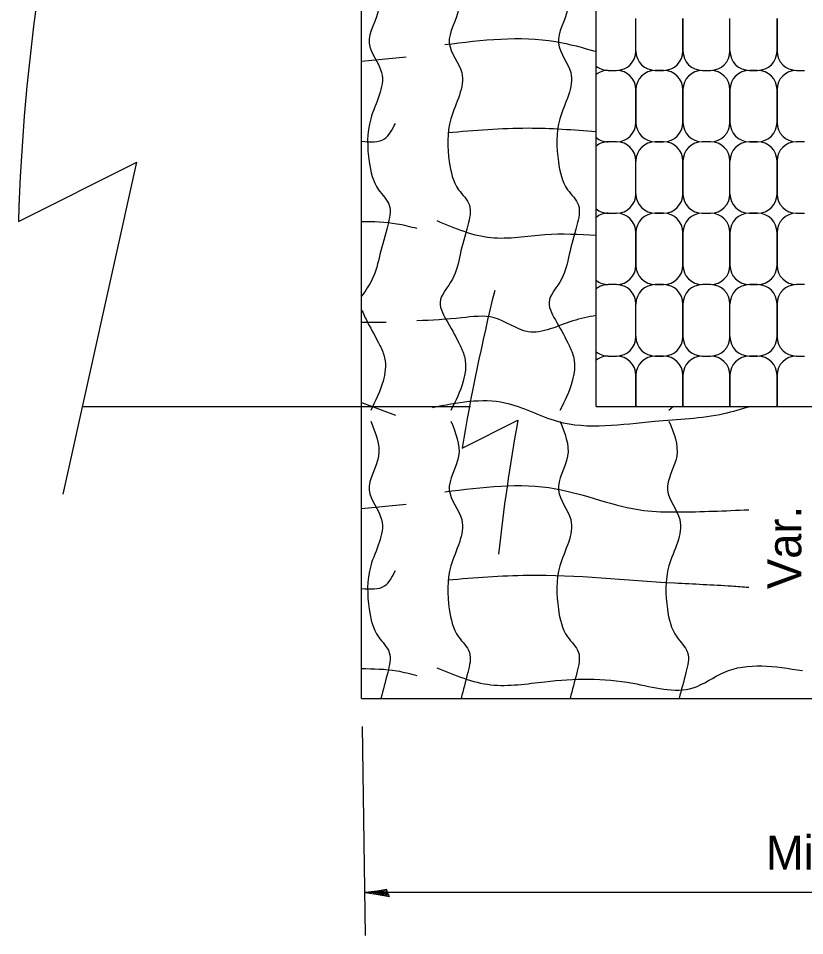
# Model space of a CAD drawing. Extents: x 0 to 2.83, y -0.07 to 1.83.
# Drawn here: x 1.7557 to 2.0261, y 0.4164 to 0.7317 of the extents above; entities that cross this region are included whole.
import ezdxf

# ---------------------------------------------------------------- set-up
doc = ezdxf.new("R2010")
doc.units = 0
doc.layers.add('RD_Pr_Roadway_Dimensions', color=7, linetype='Continuous')
doc.layers.add('SH_General_Details', color=7, linetype='Continuous')

msp = doc.modelspace()

# ---------------------------------------------------------------- linework, layer by layer
at = {"layer": 'RD_Pr_Roadway_Dimensions'}
for p, q in [((1.873889281557311, 0.4883130147459605), (1.8749742815753414, 0.41641301474968584)), ((2.4684826149007275, 0.43120134808594973), (1.8749742815753414, 0.43120134808594973))]:
    msp.add_line(p, q, dxfattribs=at)
msp.add_lwpolyline([(1.8826259482366934, 0.4310896814065674), (1.8823692815763846, 0.43223134807745606), (1.8791342815620793, 0.4317396814028421), (1.8749742815753414, 0.43120134808594973), (1.8794159482380344, 0.4305913480716446), (1.8833076149089232, 0.42990801475445417), (1.8826259482366934, 0.4310896814065674), (1.882284281558354, 0.43184468142191557), (1.8777692815726592, 0.4311946814062694), (1.8827042815750434, 0.43032801475102694), (1.8819759482404186, 0.4312996814052263), (1.8799026148980453, 0.43116801474491745), (1.8818976149028137, 0.43086634808803587)], dxfattribs=at)
at = {"layer": 'SH_General_Details'}
for p, q in [((1.8737192815607382, 0.4979513480859497), (1.8737192815607382, 1.2483930147486426)), ((1.9543976149028137, 0.5983463480869928), (1.9543976149028137, 0.9631463480787971)), ((1.9680759482247725, 0.7204980147483447), (1.9680759482247725, 0.7317113480764129)), ((1.9680759482247725, 0.7204980147483447), (1.9680759482247725, 0.7317113480764129)), ((1.9680759482247725, 0.7204980147483447), (1.9680759482247725, 0.7317113480764129)), ((1.9842492815716162, 0.7204980147483447), (1.9842492815716162, 0.7317113480764129)), ((1.9842492815716162, 0.7317113480764129), (1.9842492815716162, 0.7204980147483447)), ((1.9842492815716162, 0.7317113480764129), (1.9842492815716162, 0.7204980147483447)), ((2.0004226148983433, 0.7204980147483447), (2.0004226148983433, 0.7317113480764129)), ((2.0004226148983433, 0.7204980147483447), (2.0004226148983433, 0.7317113480764129)), ((2.0004226148983433, 0.7204980147483447), (2.0004226148983433, 0.7317113480764129)), ((2.0165959482258153, 0.7204980147483447), (2.0165959482258153, 0.7317113480764129)), ((2.0165959482258153, 0.7317113480764129), (2.0165959482258153, 0.7204980147483447)), ((2.0165959482258153, 0.7317113480764129), (2.0165959482258153, 0.7204980147483447)), ((1.8737192815607382, 0.7169363480808832), (1.8890592815740004, 0.7184313480856517)), ((1.9585692815644635, 0.7138313480811813), (1.9614092815583541, 0.7138313480811813)), ((1.9585692815644635, 0.7138313480811813), (1.9614092815583541, 0.7138313480811813)), ((1.9747426148911906, 0.7138313480811813), (1.9775826149051978, 0.7138313480811813)), ((1.9747426148911906, 0.7138313480811813), (1.9775826149051978, 0.7138313480811813)), ((1.9775826149051978, 0.7138313480811813), (1.9747426148911906, 0.7138313480811813)), ((1.9909159482380345, 0.7138313480811813), (1.993755948231925, 0.7138313480811813)), ((1.9909159482380345, 0.7138313480811813), (1.993755948231925, 0.7138313480811813)), ((2.0070892815655066, 0.7138313480811813), (2.009929281558652, 0.7138313480811813)), ((2.0070892815655066, 0.7138313480811813), (2.009929281558652, 0.7138313480811813)), ((2.009929281558652, 0.7138313480811813), (2.0070892815655066, 0.7138313480811813)), ((2.023262614892234, 0.7138313480811813), (2.0261026149054957, 0.7138313480811813)), ((2.023262614892234, 0.7138313480811813), (2.0261026149054957, 0.7138313480811813)), ((1.9680759482247725, 0.707164681414763), (1.9680759482247725, 0.6959513480859497)), ((1.9680759482247725, 0.6959513480859497), (1.9680759482247725, 0.707164681414763)), ((1.9842492815716162, 0.707164681414763), (1.9842492815716162, 0.6959513480859497)), ((1.9842492815716162, 0.6959513480859497), (1.9842492815716162, 0.707164681414763)), ((2.0004226148983433, 0.707164681414763), (2.0004226148983433, 0.6959513480859497)), ((2.0004226148983433, 0.6959513480859497), (2.0004226148983433, 0.707164681414763)), ((2.0165959482258153, 0.707164681414763), (2.0165959482258153, 0.6959513480859497)), ((2.0165959482258153, 0.6959513480859497), (2.0165959482258153, 0.707164681414763)), ((1.9614092815583541, 0.6892846814195314), (1.9585692815644635, 0.6892846814195314)), ((1.9614092815583541, 0.6892846814195314), (1.9585692815644635, 0.6892846814195314)), ((1.9747426148911906, 0.6892846814195314), (1.9775826149051978, 0.6892846814195314)), ((1.9775826149051978, 0.6892846814195314), (1.9747426148911906, 0.6892846814195314)), ((1.993755948231925, 0.6892846814195314), (1.9909159482380345, 0.6892846814195314)), ((1.993755948231925, 0.6892846814195314), (1.9909159482380345, 0.6892846814195314)), ((2.0070892815655066, 0.6892846814195314), (2.009929281558652, 0.6892846814195314)), ((2.009929281558652, 0.6892846814195314), (2.0070892815655066, 0.6892846814195314)), ((2.0261026149054957, 0.6892846814195314), (2.023262614892234, 0.6892846814195314)), ((2.0261026149054957, 0.6892846814195314), (2.023262614892234, 0.6892846814195314)), ((1.7557009482247725, 0.6618413480716446), (1.7964059482281998, 0.682289681414763)), ((1.7711092815658047, 0.5681130147377649), (1.7964059482281998, 0.682289681414763)), ((1.9680759482247725, 0.6714046814041832), (1.9680759482247725, 0.6826180147531131)), ((1.9680759482247725, 0.6714046814041832), (1.9680759482247725, 0.6826180147531131)), ((1.9680759482247725, 0.6714046814041832), (1.9680759482247725, 0.6826180147531131)), ((1.9842492815716162, 0.6714046814041832), (1.9842492815716162, 0.6826180147531131)), ((1.9842492815716162, 0.6826180147531131), (1.9842492815716162, 0.6714046814041832)), ((1.9842492815716162, 0.6826180147531131), (1.9842492815716162, 0.6714046814041832)), ((2.0004226148983433, 0.6714046814041832), (2.0004226148983433, 0.6826180147531131)), ((2.0004226148983433, 0.6714046814041832), (2.0004226148983433, 0.6826180147531131)), ((2.0004226148983433, 0.6714046814041832), (2.0004226148983433, 0.6826180147531131)), ((2.0165959482258153, 0.6714046814041832), (2.0165959482258153, 0.6826180147531131)), ((2.0165959482258153, 0.6826180147531131), (2.0165959482258153, 0.6714046814041832)), ((2.0165959482258153, 0.6826180147531131), (2.0165959482258153, 0.6714046814041832)), ((1.9585692815644635, 0.6647380147377648), (1.9614092815583541, 0.6647380147377648)), ((1.9585692815644635, 0.6647380147377648), (1.9614092815583541, 0.6647380147377648)), ((1.9747426148911906, 0.6647380147377648), (1.9775826149051978, 0.6647380147377648)), ((1.9747426148911906, 0.6647380147377648), (1.9775826149051978, 0.6647380147377648)), ((1.9775826149051978, 0.6647380147377648), (1.9747426148911906, 0.6647380147377648)), ((1.9909159482380345, 0.6647380147377648), (1.993755948231925, 0.6647380147377648)), ((1.9909159482380345, 0.6647380147377648), (1.993755948231925, 0.6647380147377648)), ((2.0070892815655066, 0.6647380147377648), (2.009929281558652, 0.6647380147377648)), ((2.0070892815655066, 0.6647380147377648), (2.009929281558652, 0.6647380147377648)), ((2.009929281558652, 0.6647380147377648), (2.0070892815655066, 0.6647380147377648)), ((2.023262614892234, 0.6647380147377648), (2.0261026149054957, 0.6647380147377648)), ((2.023262614892234, 0.6647380147377648), (2.0261026149054957, 0.6647380147377648)), ((1.9680759482247725, 0.6580713480713466), (1.9680759482247725, 0.6468580147425332)), ((1.9680759482247725, 0.6468580147425332), (1.9680759482247725, 0.6580713480713466)), ((1.9842492815716162, 0.6580713480713466), (1.9842492815716162, 0.6468580147425332)), ((1.9842492815716162, 0.6468580147425332), (1.9842492815716162, 0.6580713480713466)), ((2.0004226148983433, 0.6580713480713466), (2.0004226148983433, 0.6468580147425332)), ((2.0004226148983433, 0.6468580147425332), (2.0004226148983433, 0.6580713480713466)), ((2.0165959482258153, 0.6580713480713466), (2.0165959482258153, 0.6468580147425332)), ((2.0165959482258153, 0.6468580147425332), (2.0165959482258153, 0.6580713480713466)), ((1.9614092815583541, 0.6401913480761149), (1.9585692815644635, 0.6401913480761149)), ((1.9614092815583541, 0.6401913480761149), (1.9585692815644635, 0.6401913480761149)), ((1.9747426148911906, 0.6401913480761149), (1.9775826149051978, 0.6401913480761149)), ((1.9775826149051978, 0.6401913480761149), (1.9747426148911906, 0.6401913480761149)), ((1.993755948231925, 0.6401913480761149), (1.9909159482380345, 0.6401913480761149)), ((1.993755948231925, 0.6401913480761149), (1.9909159482380345, 0.6401913480761149)), ((2.0070892815655066, 0.6401913480761149), (2.009929281558652, 0.6401913480761149)), ((2.009929281558652, 0.6401913480761149), (2.0070892815655066, 0.6401913480761149)), ((2.0261026149054957, 0.6401913480761149), (2.023262614892234, 0.6401913480761149)), ((2.0261026149054957, 0.6401913480761149), (2.023262614892234, 0.6401913480761149)), ((1.9680759482247725, 0.6223113480808833), (1.9680759482247725, 0.6335246814089516)), ((1.9680759482247725, 0.6223113480808833), (1.9680759482247725, 0.6335246814089516)), ((1.9680759482247725, 0.6223113480808833), (1.9680759482247725, 0.6335246814089516)), ((1.9842492815716162, 0.6223113480808833), (1.9842492815716162, 0.6335246814089516)), ((1.9842492815716162, 0.6335246814089516), (1.9842492815716162, 0.6223113480808833)), ((1.9842492815716162, 0.6335246814089516), (1.9842492815716162, 0.6223113480808833)), ((2.0004226148983433, 0.6223113480808833), (2.0004226148983433, 0.6335246814089516)), ((2.0004226148983433, 0.6223113480808833), (2.0004226148983433, 0.6335246814089516)), ((2.0004226148983433, 0.6223113480808833), (2.0004226148983433, 0.6335246814089516)), ((2.0165959482258153, 0.6223113480808833), (2.0165959482258153, 0.6335246814089516)), ((2.0165959482258153, 0.6335246814089516), (2.0165959482258153, 0.6223113480808833)), ((2.0165959482258153, 0.6335246814089516), (2.0165959482258153, 0.6223113480808833)), ((1.882159281558354, 0.6271780147554973), (1.8737192815607382, 0.6271763480703035)), ((1.9585692815644635, 0.61564468141372), (1.9614092815583541, 0.61564468141372)), ((1.9585692815644635, 0.61564468141372), (1.9614092815583541, 0.61564468141372)), ((1.9747426148911906, 0.61564468141372), (1.9775826149051978, 0.61564468141372)), ((1.9747426148911906, 0.61564468141372), (1.9775826149051978, 0.61564468141372)), ((1.9775826149051978, 0.61564468141372), (1.9747426148911906, 0.61564468141372)), ((1.9909159482380345, 0.61564468141372), (1.993755948231925, 0.61564468141372)), ((1.9909159482380345, 0.61564468141372), (1.993755948231925, 0.61564468141372)), ((2.0070892815655066, 0.61564468141372), (2.009929281558652, 0.61564468141372)), ((2.0070892815655066, 0.61564468141372), (2.009929281558652, 0.61564468141372)), ((2.009929281558652, 0.61564468141372), (2.0070892815655066, 0.61564468141372)), ((2.023262614892234, 0.61564468141372), (2.0261026149054957, 0.61564468141372)), ((2.023262614892234, 0.61564468141372), (2.0261026149054957, 0.61564468141372)), ((1.9680759482247725, 0.6089780147473016), (1.9680759482247725, 0.5983463480869928)), ((1.9680759482247725, 0.5983463480869928), (1.9680759482247725, 0.6089780147473016)), ((1.9842492815716162, 0.6089780147473016), (1.9842492815716162, 0.5983463480869928)), ((1.9842492815716162, 0.5983463480869928), (1.9842492815716162, 0.6089780147473016)), ((2.0004226148983433, 0.6089780147473016), (2.0004226148983433, 0.5983463480869928)), ((2.0004226148983433, 0.5983463480869928), (2.0004226148983433, 0.6089780147473016)), ((2.0165959482258153, 0.6089780147473016), (2.0165959482258153, 0.5983463480869928)), ((2.0165959482258153, 0.5983463480869928), (2.0165959482258153, 0.6089780147473016)), ((1.8737192815607382, 0.5996313480737308), (1.8853459482258155, 0.59534801475207)), ((1.777807614908923, 0.5983463480869928), (1.9111926148993863, 0.5983463480869928)), ((1.9543976149028137, 0.5983463480869928), (2.3863976149028137, 0.5983463480869928)), ((1.9810076148970022, 0.5983463480869928), (1.9794409482343092, 0.5969380147459605)), ((1.9082742815678908, 0.5839530147510269), (1.927479281570573, 0.5936030147473016)), ((1.8737192815607382, 0.56322301475207), (1.8890592815740004, 0.5647180147367218)), ((1.8737192815607382, 0.4979513480859497), (2.4673976149028136, 0.4979513480859497))]:
    msp.add_line(p, q, dxfattribs=at)
for centre, radius, start, end in [((2.46371279065441, 0.640092074890683), 0.7083449831761316, 164.82066111111112, 178.24052500000002), ((1.961409604873319, 0.7204982882338264), 0.006666666666666666, 270, 360), ((1.9747429382069006, 0.7204982882338264), 0.006666666666666666, 180, 270), ((1.977582938200791, 0.7204982882338264), 0.006666666666666666, 270, 360), ((1.9909162715336277, 0.7204982882338264), 0.006666666666666666, 180, 270), ((1.9937562715476347, 0.7204982882338264), 0.006666666666666666, 270, 360), ((2.0070896048804716, 0.7204982882338264), 0.006666666666666666, 180, 270), ((2.009929604874362, 0.7204982882338264), 0.006666666666666666, 270, 360), ((2.0232629382079437, 0.7204982882338264), 0.006666666666666666, 180, 270), ((1.9585696048801735, 0.7204982882338264), 0.006666666666666666, 231.2627611111111, 270), ((1.9585696048801735, 0.7071649549009899), 0.006666666666666666, 90, 128.7372388888889), ((1.961409604873319, 0.7071649549009899), 0.006666666666666666, 0, 90), ((1.9747429382069006, 0.7071649549009899), 0.006666666666666666, 90, 180), ((1.977582938200791, 0.7071649549009899), 0.006666666666666666, 0, 90), ((1.9909162715336277, 0.7071649549009899), 0.006666666666666666, 90, 180), ((1.9937562715476347, 0.7071649549009899), 0.006666666666666666, 0, 90), ((2.0070896048804716, 0.7071649549009899), 0.006666666666666666, 90, 180), ((2.009929604874362, 0.7071649549009899), 0.006666666666666666, 0, 90), ((2.0232629382079437, 0.7071649549009899), 0.006666666666666666, 90, 180), ((1.961409604873319, 0.6959516215721765), 0.006666666666666666, 270, 360), ((1.9747429382069006, 0.6959516215721765), 0.006666666666666666, 180, 270), ((1.977582938200791, 0.6959516215721765), 0.006666666666666666, 270, 360), ((1.9909162715336277, 0.6959516215721765), 0.006666666666666666, 180, 270), ((1.9937562715476347, 0.6959516215721765), 0.006666666666666666, 270, 360), ((2.0070896048804716, 0.6959516215721765), 0.006666666666666666, 180, 270), ((2.009929604874362, 0.6959516215721765), 0.006666666666666666, 270, 360), ((2.0232629382079437, 0.6959516215721765), 0.006666666666666666, 180, 270), ((1.9585696048801735, 0.6959516215721765), 0.006666666666666666, 231.2627611111111, 270), ((1.9585696048801735, 0.6826182882385948), 0.006666666666666666, 90, 128.7372388888889), ((1.961409604873319, 0.6826182882385948), 0.006666666666666666, 0, 90), ((1.9747429382069006, 0.6826182882385948), 0.006666666666666666, 90, 180), ((1.977582938200791, 0.6826182882385948), 0.006666666666666666, 0, 90), ((1.9909162715336277, 0.6826182882385948), 0.006666666666666666, 90, 180), ((1.9937562715476347, 0.6826182882385948), 0.006666666666666666, 0, 90), ((2.0070896048804716, 0.6826182882385948), 0.006666666666666666, 90, 180), ((2.009929604874362, 0.6826182882385948), 0.006666666666666666, 0, 90), ((2.0232629382079437, 0.6826182882385948), 0.006666666666666666, 90, 180), ((1.961409604873319, 0.6714049549105265), 0.006666666666666666, 270, 360), ((1.9747429382069006, 0.6714049549105265), 0.006666666666666666, 180, 270), ((1.977582938200791, 0.6714049549105265), 0.006666666666666666, 270, 360), ((1.9909162715336277, 0.6714049549105265), 0.006666666666666666, 180, 270), ((1.9937562715476347, 0.6714049549105265), 0.006666666666666666, 270, 360), ((2.0070896048804716, 0.6714049549105265), 0.006666666666666666, 180, 270), ((2.009929604874362, 0.6714049549105265), 0.006666666666666666, 270, 360), ((2.0232629382079437, 0.6714049549105265), 0.006666666666666666, 180, 270), ((1.9585696048801735, 0.6714049549105265), 0.006666666666666666, 231.2627611111111, 270), ((1.9585696048801735, 0.6580716215769449), 0.006666666666666666, 90, 128.7372388888889), ((1.961409604873319, 0.6580716215769449), 0.006666666666666666, 0, 90), ((1.9747429382069006, 0.6580716215769449), 0.006666666666666666, 90, 180), ((1.977582938200791, 0.6580716215769449), 0.006666666666666666, 0, 90), ((1.9909162715336277, 0.6580716215769449), 0.006666666666666666, 90, 180), ((1.9937562715476347, 0.6580716215769449), 0.006666666666666666, 0, 90), ((2.0070896048804716, 0.6580716215769449), 0.006666666666666666, 90, 180), ((2.009929604874362, 0.6580716215769449), 0.006666666666666666, 0, 90), ((2.0232629382079437, 0.6580716215769449), 0.006666666666666666, 90, 180), ((1.961409604873319, 0.6468582882481315), 0.006666666666666666, 270, 360), ((1.9747429382069006, 0.6468582882481315), 0.006666666666666666, 180, 270), ((1.977582938200791, 0.6468582882481315), 0.006666666666666666, 270, 360), ((1.9909162715336277, 0.6468582882481315), 0.006666666666666666, 180, 270), ((1.9937562715476347, 0.6468582882481315), 0.006666666666666666, 270, 360), ((2.0070896048804716, 0.6468582882481315), 0.006666666666666666, 180, 270), ((2.009929604874362, 0.6468582882481315), 0.006666666666666666, 270, 360), ((2.0232629382079437, 0.6468582882481315), 0.006666666666666666, 180, 270), ((1.9585696048801735, 0.6468582882481315), 0.006666666666666666, 231.2627611111111, 270), ((1.9585696048801735, 0.6335249549152949), 0.006666666666666666, 90, 128.7372388888889), ((1.961409604873319, 0.6335249549152949), 0.006666666666666666, 0, 90), ((1.9747429382069006, 0.6335249549152949), 0.006666666666666666, 90, 180), ((1.977582938200791, 0.6335249549152949), 0.006666666666666666, 0, 90), ((1.9909162715336277, 0.6335249549152949), 0.006666666666666666, 90, 180), ((1.9937562715476347, 0.6335249549152949), 0.006666666666666666, 0, 90), ((2.0070896048804716, 0.6335249549152949), 0.006666666666666666, 90, 180), ((2.009929604874362, 0.6335249549152949), 0.006666666666666666, 0, 90), ((2.0232629382079437, 0.6335249549152949), 0.006666666666666666, 90, 180), ((2.60694506270345, 0.4672799671689668), 0.7083449831761316, 166.03945555555555, 170.51942499999998), ((1.961409604873319, 0.622311621566365), 0.006666666666666666, 270, 360), ((1.9747429382069006, 0.622311621566365), 0.006666666666666666, 180, 270), ((1.977582938200791, 0.622311621566365), 0.006666666666666666, 270, 360), ((1.9909162715336277, 0.622311621566365), 0.006666666666666666, 180, 270), ((1.9937562715476347, 0.622311621566365), 0.006666666666666666, 270, 360), ((2.0070896048804716, 0.622311621566365), 0.006666666666666666, 180, 270), ((2.009929604874362, 0.622311621566365), 0.006666666666666666, 270, 360), ((2.0232629382079437, 0.622311621566365), 0.006666666666666666, 180, 270), ((1.9585696048801735, 0.622311621566365), 0.006666666666666666, 231.2627611111111, 270), ((1.9585696048801735, 0.6089782882335284), 0.006666666666666666, 90, 128.7372388888889), ((1.961409604873319, 0.6089782882335284), 0.006666666666666666, 0, 90), ((1.9747429382069006, 0.6089782882335284), 0.006666666666666666, 90, 180), ((1.977582938200791, 0.6089782882335284), 0.006666666666666666, 0, 90), ((1.9909162715336277, 0.6089782882335284), 0.006666666666666666, 90, 180), ((1.9937562715476347, 0.6089782882335284), 0.006666666666666666, 0, 90), ((2.0070896048804716, 0.6089782882335284), 0.006666666666666666, 90, 180), ((2.009929604874362, 0.6089782882335284), 0.006666666666666666, 0, 90), ((2.0232629382079437, 0.6089782882335284), 0.006666666666666666, 90, 180), ((2.624718373185952, 0.46865399332816393), 0.7083449831761316, 169.8401555555556, 173.60609166666677)]:
    msp.add_arc(centre, radius, start, end, dxfattribs=at)
for points in [[(1.8768859482271567, 0.7469380147459606), (1.8795409482380345, 0.7348780147435763), (1.8763542815705732, 0.7232080147462585), (1.8805992815753414, 0.7131280147435763), (1.8768859482271567, 0.6972130147414901), (1.8763542815705732, 0.682356348077456), (1.8795409482380345, 0.6728080147507289), (1.8832542815668478, 0.6674980147483447), (1.8827209482258156, 0.660606348077456), (1.8800659482343092, 0.6505263480740288), (1.877419281568189, 0.6420363480846086), (1.8737192815607382, 0.6361863480808833)], [(1.9044409482343092, 0.7469380147459606), (1.9070959482258154, 0.7348780147435763), (1.903909281558354, 0.7232080147462585), (1.9081542815631225, 0.7131280147435763), (1.9044409482343092, 0.6972130147414901), (1.903909281558354, 0.682356348077456), (1.9070959482258154, 0.6728080147507289), (1.9108092815740003, 0.6674980147483447), (1.910275948232968, 0.660606348077456), (1.9076209482414617, 0.6505263480740288), (1.9049742815753414, 0.6420363480846086), (1.900729281570573, 0.6340780147510269), (1.9033759482366934, 0.6271780147554973), (1.9076209482414617, 0.6192213480869928), (1.9092109482353523, 0.6149830147425333), (1.9086859482390774, 0.6070180147486427), (1.9044409482343092, 0.5969380147459605)], [(1.941940948234309, 0.7469380147459606), (1.9445959482258155, 0.7348780147435763), (1.9414092815583541, 0.7232080147462585), (1.9456542815631224, 0.7131280147435763), (1.941940948234309, 0.6972130147414901), (1.9414092815583541, 0.682356348077456), (1.9445959482258155, 0.6728080147507289), (1.9483092815740004, 0.6674980147483447), (1.947775948232968, 0.660606348077456), (1.9451209482414618, 0.6505263480740288), (1.9424742815753415, 0.6420363480846086), (1.938229281570573, 0.6340780147510269), (1.9408759482366933, 0.6271780147554973), (1.9451209482414618, 0.6192213480869928), (1.9467109482353522, 0.6149830147425333), (1.9461859482390775, 0.6070180147486427), (1.941940948234309, 0.5969380147459605)], [(1.9023192815644636, 0.7226763480703035), (1.9405159482425047, 0.7237413480880358), (1.9543976149028137, 0.7202930147449175)], [(1.8737192815607382, 0.6894630147414902), (1.8816342815620795, 0.6903130147459605), (1.8853459482258155, 0.6956163480880359)], [(1.9033759482366934, 0.6924363480808833), (1.9309692815607382, 0.6940263480740287), (1.9543976149028137, 0.6928146814110377)], [(1.8996642815729572, 0.6621963480713465), (1.9182342815658047, 0.6563613480726876), (1.9368042815586521, 0.6574180147449175), (1.9543976149028137, 0.6571763480703035)], [(1.8737192815607382, 0.6619396814110378), (1.8858792815668477, 0.661138014753411), (1.8927709482377364, 0.6595413480798402)], [(1.8737192815607382, 0.6315780147510269), (1.8758209482295407, 0.6271780147554973), (1.8800659482343092, 0.6192213480869928), (1.8816559482281996, 0.6149830147425333), (1.881130948231925, 0.6070180147486427), (1.8768859482271567, 0.5969380147459605)], [(1.9543976149028137, 0.6295496814052263), (1.9463509482404187, 0.6277113480764129), (1.9309692815607382, 0.6239980147483447), (1.9192909482380345, 0.6287763480740288), (1.9081542815631225, 0.6287763480740288), (1.8927709482377364, 0.6277113480764129)], [(1.8980742815596952, 0.5980030147435763), (1.9230109482271567, 0.5995930147367218), (1.9410492815634206, 0.5932263480822244), (1.9744692815607383, 0.5932263480822244), (1.9983409482305838, 0.5958813480737307), (2.0074876148959593, 0.5983463480869928)], [(1.8768859482271567, 0.5932263480822244), (1.8795409482380345, 0.5811663480798402), (1.8763542815705732, 0.5694963480832675), (1.8805992815753414, 0.5594163480798402), (1.8768859482271567, 0.5435013480784991), (1.8763542815705732, 0.5286430147486427), (1.8795409482380345, 0.5190963480869928), (1.8832542815668478, 0.5137863480846087), (1.8827209482258156, 0.5068930147486428), (1.880389281557311, 0.4979513480859497)], [(1.9044409482343092, 0.5932263480822244), (1.9070959482258154, 0.5811663480798402), (1.903909281558354, 0.5694963480832675), (1.9081542815631225, 0.5594163480798402), (1.9044409482343092, 0.5435013480784991), (1.903909281558354, 0.5286430147486427), (1.9070959482258154, 0.5190963480869928), (1.9108092815740003, 0.5137863480846087), (1.910275948232968, 0.5068930147486428), (1.9079442815644636, 0.4979513480859497)], [(1.941940948234309, 0.5932263480822244), (1.9445959482258155, 0.5811663480798402), (1.9414092815583541, 0.5694963480832675), (1.9456542815631224, 0.5594163480798402), (1.941940948234309, 0.5435013480784991), (1.9414092815583541, 0.5286430147486427), (1.9445959482258155, 0.5190963480869928), (1.9483092815740004, 0.5137863480846087), (1.947775948232968, 0.5068930147486428), (1.9454442815644635, 0.4979513480859497)], [(1.9794409482343092, 0.5932263480822244), (1.9820959482258156, 0.5811663480798402), (1.978909281558354, 0.5694963480832675), (1.9831542815631225, 0.5594163480798402), (1.9794409482343092, 0.5435013480784991), (1.978909281558354, 0.5286430147486427), (1.9820959482258156, 0.5190963480869928), (1.9858092815740003, 0.5137863480846087), (1.985275948232968, 0.5068930147486428), (1.9829442815644636, 0.4979513480859497)], [(1.9023192815644636, 0.5689630147414901), (1.9405159482425047, 0.570028014739106), (1.970755948231925, 0.5625963480869928), (1.9824259482284976, 0.5620630147459605), (2.0068559482356503, 0.5628130147459606)], [(1.8737192815607382, 0.5357513480784991), (1.8816342815620795, 0.5366013480822244), (1.8853459482258155, 0.541903014739106)], [(1.9033759482366934, 0.53872301475207), (1.9309692815607382, 0.5403130147459605), (1.9813692815763846, 0.5376663480798403), (2.000995948241462, 0.5366013480822244), (2.0068559482356503, 0.5361430147486428)], [(1.8737192815607382, 0.5082263480822244), (1.8858792815668477, 0.5074263480703035), (1.8927709482377364, 0.5058280147510269)], [(1.8996642815729572, 0.5084830147425332), (1.9182342815658047, 0.5026480147438743), (1.9368042815586521, 0.5037063480811813), (1.9670442815681888, 0.5031813480856517), (1.987729281570573, 0.5015913480716446), (1.9983409482305838, 0.5068930147486428), (2.025309281574, 0.5075163480835655)]]:
    msp.add_spline(points, degree=3, dxfattribs=at)

# ---------------------------------------------------------------- texts
at = {"layer": 'RD_Pr_Roadway_Dimensions'}
msp.add_text('Var.', height=0.011666669999999999, rotation=90, dxfattribs=at).set_placement((2.0249442815644634, 0.5355360899012358))
msp.add_text('Minimum limits of Erosion Control Blanket', height=0.011666669999999999, dxfattribs=at).set_placement((2.012770288269321, 0.4391313480737308))

doc.saveas('drawing.dxf')
